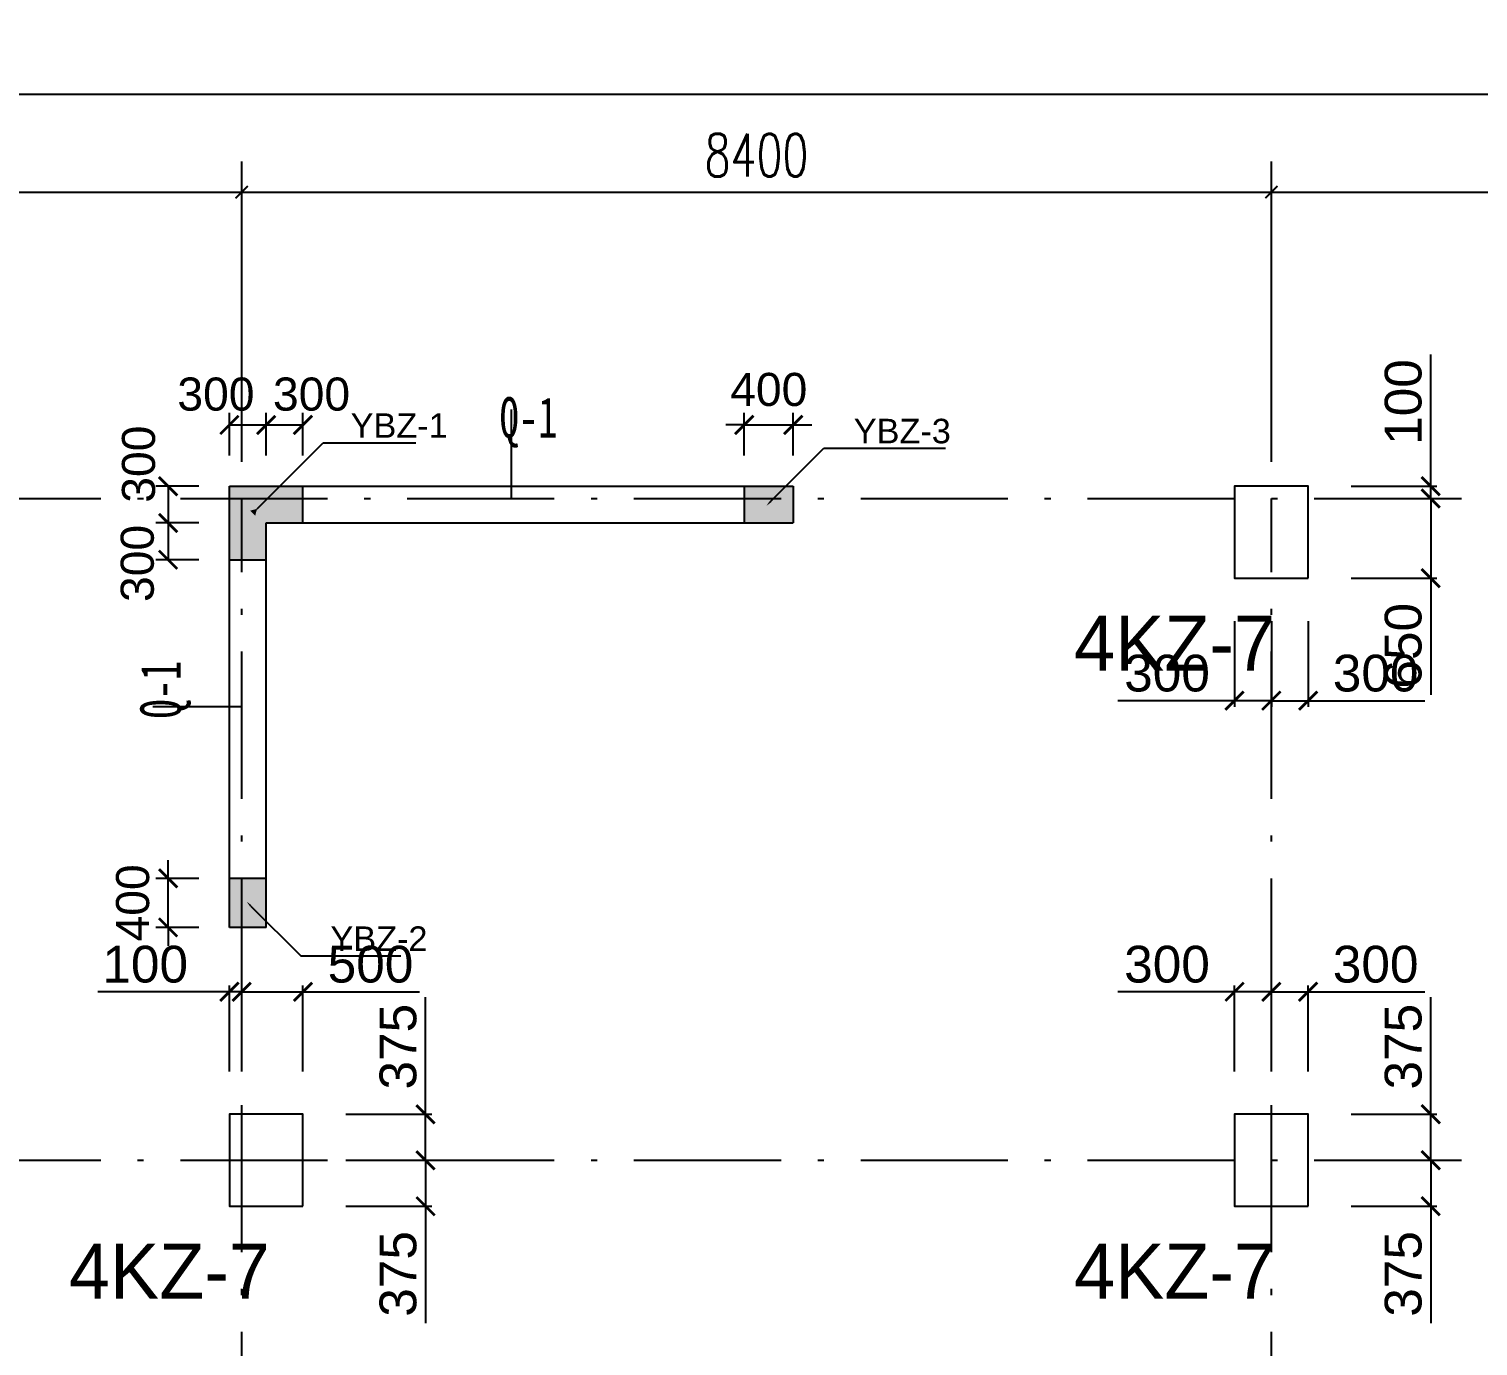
# Model space of a CAD drawing. Header units: millimetres. Extents: x -3831 to 465700, y 39900 to 106100.
# Drawn here: x 209865 to 221686, y 94384 to 105131 of the extents above; entities that cross this region are included whole.
import ezdxf
from ezdxf import colors
from ezdxf.entities.mleader import LeaderData, LeaderLine
from ezdxf.math import Vec2, Vec3

# ---------------------------------------------------------------- set-up
doc = ezdxf.new("R2010")
doc.units = ezdxf.units.MM
doc.linetypes.add('线型2', pattern=[1850, 1200, -300, 50, -300])
for name, color, linetype in [('AXIS', 3, 'Continuous'), ('BZ-name', 160, 'Continuous'), ('column_dim', 90, 'Continuous'), ('DOTE', 10, '线型2'), ('WALL-Beam', 80, 'Continuous'), ('wall_dim', 60, 'Continuous'), ('WALL_INFO', 130, 'Continuous')]:
    doc.layers.add(name, color=color, linetype=linetype)
for name, color, linetype, lineweight in [('S_Cl', 2, 'Continuous', 25), ('S_ColumFocus', 2, 'Continuous', 9), ('S_ConcWall', 3, 'Continuous', 25)]:
    doc.layers.add(name, color=color, linetype=linetype, lineweight=lineweight)
doc.styles.add('_TCH_DIM_T3', font='SIMPLEX', dxfattribs={"width": 0.705882, "bigfont": 'GBCBIG'})
doc.styles.get("Standard").update_dxf_attribs({"font": 'arial.ttf'})
doc.styles.add('xxxx', font='RIF.ttf')
doc.styles.add('宋体', font='')
doc.styles.get('宋体').set_extended_font_data('宋体')
doc.dimstyles.new('_TCH_ARCH&&100', dxfattribs={"dimtxt": 297.5, "dimasz": 100, "dimexe": 250, "dimexo": 300, "dimgap": 126.25, "dimtad": 1, "dimdec": 0, "dimzin": 0, "dimdsep": 46, "dimtxsty": '_TCH_DIM_T3', "dimblk": 'ARCHTICK', "dimcen": 0.09, "dimclrt": 7, "dimazin": 2, "dimtfac": 1, "dimtdec": 0, "dimtix": 1, "dimtmove": 2, "dimatfit": 3, "dimfxl": 100, "dimtolj": 1, "dimtzin": 0, "dimarcsym": 0})
doc.dimstyles.new('ISO-25', dxfattribs={"dimtxt": 2.5, "dimasz": 2.5, "dimexe": 1.25, "dimexo": 0.625, "dimtad": 1, "dimtxsty": 'Standard', "dimcen": 2.5, "dimadec": 0, "dimazin": 0, "dimtfac": 1, "dimtmove": 0, "dimatfit": 3, "dimfxl": 1, "dimarcsym": 0})

# ---------------------------------------------------------------- blocks, each defined once
blk = doc.blocks.new('_DatumFilled')
at = {"color": 0, "linetype": 'ByBlock'}
blk.add_solid([(0, 0.58), (-1, 0), (0, -0.58)], dxfattribs=at)
blk = doc.blocks.new('_ArchTick')
at = {"color": 0, "linetype": 'ByBlock', "const_width": 0.15}
blk.add_lwpolyline([(-0.5, -0.5), (0.5, 0.5)], dxfattribs=at)
blk = doc.blocks.new('*D1198')
at = {"layer": 'column_dim', "color": 0, "lineweight": -2, "transparency": 16777216}
for p, q in [((220650, 101300), (221350, 101300)), ((221300, 101300), (221300, 100650)), ((220650, 100650), (221350, 100650)), ((221300, 100650), (221300, 99697))]:
    blk.add_line(p, q, dxfattribs=at)
at = {"layer": 'Defpoints', "color": 0, "transparency": 16777216}
for p in [(220300, 101300), (221300, 101300), (220300, 100650)]:
    blk.add_point(p, dxfattribs=at)
at = {"layer": 'column_dim', "color": 0, "lineweight": -2, "transparency": 16777216, "xscale": 150, "yscale": 150, "zscale": 150}
for p, rotation in [((221300, 101300), 90), ((221300, 100650), 270)]:
    blk.add_blockref('_ArchTick', p, dxfattribs=dict(at, rotation=rotation))
at = {"layer": 'column_dim', "color": 7, "transparency": 16777216, "insert": (221077, 100098), "char_height": 300, "attachment_point": 5, "rotation": 90}
blk.add_mtext('650', dxfattribs=at)
blk = doc.blocks.new('*D1199')
at = {"layer": 'column_dim', "color": 0, "lineweight": -2, "transparency": 16777216}
for p, q in [((221300, 101400), (221300, 102474)), ((220650, 101400), (221350, 101400)), ((221300, 101300), (221300, 101400)), ((220650, 101300), (221350, 101300)), ((221300, 101300), (221300, 101150))]:
    blk.add_line(p, q, dxfattribs=at)
at = {"layer": 'Defpoints', "color": 0, "transparency": 16777216}
for p in [(220300, 101400), (220300, 101300), (221300, 101300)]:
    blk.add_point(p, dxfattribs=at)
at = {"layer": 'column_dim', "color": 0, "lineweight": -2, "transparency": 16777216, "xscale": 150, "yscale": 150, "zscale": 150}
for p, rotation in [((221300, 101400), 270), ((221300, 101300), 90)]:
    blk.add_blockref('_ArchTick', p, dxfattribs=dict(at, rotation=rotation))
at = {"layer": 'column_dim', "color": 7, "transparency": 16777216, "insert": (221077, 102087), "char_height": 300, "attachment_point": 5, "rotation": 90}
blk.add_mtext('100', dxfattribs=at)
blk = doc.blocks.new('*D1200')
at = {"layer": 'column_dim', "color": 0, "lineweight": -2, "transparency": 16777216}
for p, q in [((219700, 100300), (219700, 99600)), ((220000, 100300), (220000, 99600)), ((219700, 99650), (218748, 99650)), ((220000, 99650), (219700, 99650))]:
    blk.add_line(p, q, dxfattribs=at)
at = {"layer": 'Defpoints', "color": 0, "transparency": 16777216}
for p in [(219700, 100650), (220000, 100650), (220000, 99650)]:
    blk.add_point(p, dxfattribs=at)
at = {"layer": 'column_dim', "color": 0, "lineweight": -2, "transparency": 16777216, "xscale": 150, "yscale": 150, "zscale": 150, "rotation": 180}
blk.add_blockref('_ArchTick', (219700, 99650), dxfattribs=at)
at = {"layer": 'column_dim', "color": 0, "lineweight": -2, "transparency": 16777216, "xscale": 150, "yscale": 150, "zscale": 150}
blk.add_blockref('_ArchTick', (220000, 99650), dxfattribs=at)
at = {"layer": 'column_dim', "color": 7, "transparency": 16777216, "insert": (219149, 99873), "char_height": 300, "attachment_point": 5}
blk.add_mtext('300', dxfattribs=at)
blk = doc.blocks.new('*D1201')
at = {"layer": 'column_dim', "color": 0, "lineweight": -2, "transparency": 16777216}
for p, q in [((220000, 100300), (220000, 99600)), ((220300, 100300), (220300, 99600)), ((220000, 99650), (220300, 99650)), ((220300, 99650), (221252, 99650))]:
    blk.add_line(p, q, dxfattribs=at)
at = {"layer": 'Defpoints', "color": 0, "transparency": 16777216}
for p in [(220000, 100650), (220300, 100650), (220000, 99650)]:
    blk.add_point(p, dxfattribs=at)
at = {"layer": 'column_dim', "color": 0, "lineweight": -2, "transparency": 16777216, "xscale": 150, "yscale": 150, "zscale": 150, "rotation": 180}
blk.add_blockref('_ArchTick', (220000, 99650), dxfattribs=at)
at = {"layer": 'column_dim', "color": 0, "lineweight": -2, "transparency": 16777216, "xscale": 150, "yscale": 150, "zscale": 150}
blk.add_blockref('_ArchTick', (220300, 99650), dxfattribs=at)
at = {"layer": 'column_dim', "color": 7, "transparency": 16777216, "insert": (220851, 99873), "char_height": 300, "attachment_point": 5}
blk.add_mtext('300', dxfattribs=at)
blk = doc.blocks.new('*D1202')
at = {"layer": 'column_dim', "color": 0, "lineweight": -2, "transparency": 16777216}
for p, q in [((220650, 95900), (221350, 95900)), ((221300, 95900), (221300, 95525)), ((220650, 95525), (221350, 95525)), ((221300, 95525), (221300, 94570))]:
    blk.add_line(p, q, dxfattribs=at)
at = {"layer": 'Defpoints', "color": 0, "transparency": 16777216}
for p in [(220300, 95900), (221300, 95900), (220300, 95525)]:
    blk.add_point(p, dxfattribs=at)
at = {"layer": 'column_dim', "color": 0, "lineweight": -2, "transparency": 16777216, "xscale": 150, "yscale": 150, "zscale": 150}
for p, rotation in [((221300, 95900), 90), ((221300, 95525), 270)]:
    blk.add_blockref('_ArchTick', p, dxfattribs=dict(at, rotation=rotation))
at = {"layer": 'column_dim', "color": 7, "transparency": 16777216, "insert": (221077, 94973), "char_height": 300, "attachment_point": 5, "rotation": 90}
blk.add_mtext('375', dxfattribs=at)
blk = doc.blocks.new('*D1203')
at = {"layer": 'column_dim', "color": 0, "lineweight": -2, "transparency": 16777216}
for p, q in [((221300, 96275), (221300, 97230)), ((220650, 96275), (221350, 96275)), ((221300, 95900), (221300, 96275)), ((220650, 95900), (221350, 95900))]:
    blk.add_line(p, q, dxfattribs=at)
at = {"layer": 'Defpoints', "color": 0, "transparency": 16777216}
for p in [(220300, 96275), (220300, 95900), (221300, 95900)]:
    blk.add_point(p, dxfattribs=at)
at = {"layer": 'column_dim', "color": 0, "lineweight": -2, "transparency": 16777216, "xscale": 150, "yscale": 150, "zscale": 150}
for p, rotation in [((221300, 96275), 90), ((221300, 95900), 270)]:
    blk.add_blockref('_ArchTick', p, dxfattribs=dict(at, rotation=rotation))
at = {"layer": 'column_dim', "color": 7, "transparency": 16777216, "insert": (221077, 96827), "char_height": 300, "attachment_point": 5, "rotation": 90}
blk.add_mtext('375', dxfattribs=at)
blk = doc.blocks.new('*D1204')
at = {"layer": 'column_dim', "color": 0, "lineweight": -2, "transparency": 16777216}
for p, q in [((220000, 96625), (220000, 97325)), ((220300, 96625), (220300, 97325)), ((220000, 97275), (220300, 97275)), ((220300, 97275), (221252, 97275))]:
    blk.add_line(p, q, dxfattribs=at)
at = {"layer": 'Defpoints', "color": 0, "transparency": 16777216}
for p in [(220000, 97275), (220000, 96275), (220300, 96275)]:
    blk.add_point(p, dxfattribs=at)
at = {"layer": 'column_dim', "color": 0, "lineweight": -2, "transparency": 16777216, "xscale": 150, "yscale": 150, "zscale": 150, "rotation": 180}
blk.add_blockref('_ArchTick', (220000, 97275), dxfattribs=at)
at = {"layer": 'column_dim', "color": 0, "lineweight": -2, "transparency": 16777216, "xscale": 150, "yscale": 150, "zscale": 150}
blk.add_blockref('_ArchTick', (220300, 97275), dxfattribs=at)
at = {"layer": 'column_dim', "color": 7, "transparency": 16777216, "insert": (220851, 97498), "char_height": 300, "attachment_point": 5}
blk.add_mtext('300', dxfattribs=at)
blk = doc.blocks.new('*D1205')
at = {"layer": 'column_dim', "color": 0, "lineweight": -2, "transparency": 16777216}
for p, q in [((219700, 96625), (219700, 97325)), ((220000, 96625), (220000, 97325)), ((219700, 97275), (218748, 97275)), ((220000, 97275), (219700, 97275))]:
    blk.add_line(p, q, dxfattribs=at)
at = {"layer": 'Defpoints', "color": 0, "transparency": 16777216}
for p in [(220000, 97275), (219700, 96275), (220000, 96275)]:
    blk.add_point(p, dxfattribs=at)
at = {"layer": 'column_dim', "color": 0, "lineweight": -2, "transparency": 16777216, "xscale": 150, "yscale": 150, "zscale": 150, "rotation": 180}
blk.add_blockref('_ArchTick', (219700, 97275), dxfattribs=at)
at = {"layer": 'column_dim', "color": 0, "lineweight": -2, "transparency": 16777216, "xscale": 150, "yscale": 150, "zscale": 150}
blk.add_blockref('_ArchTick', (220000, 97275), dxfattribs=at)
at = {"layer": 'column_dim', "color": 7, "transparency": 16777216, "insert": (219149, 97498), "char_height": 300, "attachment_point": 5}
blk.add_mtext('300', dxfattribs=at)
blk = doc.blocks.new('*D1230')
at = {"layer": 'column_dim', "color": 0, "lineweight": -2, "transparency": 16777216}
for p, q in [((212450, 95900), (213150, 95900)), ((213100, 95900), (213100, 95525)), ((212450, 95525), (213150, 95525)), ((213100, 95525), (213100, 94570))]:
    blk.add_line(p, q, dxfattribs=at)
at = {"layer": 'Defpoints', "color": 0, "transparency": 16777216}
for p in [(212100, 95900), (213100, 95900), (212100, 95525)]:
    blk.add_point(p, dxfattribs=at)
at = {"layer": 'column_dim', "color": 0, "lineweight": -2, "transparency": 16777216, "xscale": 150, "yscale": 150, "zscale": 150}
for p, rotation in [((213100, 95900), 90), ((213100, 95525), 270)]:
    blk.add_blockref('_ArchTick', p, dxfattribs=dict(at, rotation=rotation))
at = {"layer": 'column_dim', "color": 7, "transparency": 16777216, "insert": (212877, 94973), "char_height": 300, "attachment_point": 5, "rotation": 90}
blk.add_mtext('375', dxfattribs=at)
blk = doc.blocks.new('*D1231')
at = {"layer": 'column_dim', "color": 0, "lineweight": -2, "transparency": 16777216}
for p, q in [((213100, 96275), (213100, 97230)), ((212450, 96275), (213150, 96275)), ((213100, 95900), (213100, 96275)), ((212450, 95900), (213150, 95900))]:
    blk.add_line(p, q, dxfattribs=at)
at = {"layer": 'Defpoints', "color": 0, "transparency": 16777216}
for p in [(212100, 96275), (212100, 95900), (213100, 95900)]:
    blk.add_point(p, dxfattribs=at)
at = {"layer": 'column_dim', "color": 0, "lineweight": -2, "transparency": 16777216, "xscale": 150, "yscale": 150, "zscale": 150}
for p, rotation in [((213100, 96275), 90), ((213100, 95900), 270)]:
    blk.add_blockref('_ArchTick', p, dxfattribs=dict(at, rotation=rotation))
at = {"layer": 'column_dim', "color": 7, "transparency": 16777216, "insert": (212877, 96827), "char_height": 300, "attachment_point": 5, "rotation": 90}
blk.add_mtext('375', dxfattribs=at)
blk = doc.blocks.new('*D1232')
at = {"layer": 'column_dim', "color": 0, "lineweight": -2, "transparency": 16777216}
for p, q in [((211600, 96625), (211600, 97325)), ((212100, 96625), (212100, 97325)), ((211600, 97275), (212100, 97275)), ((212100, 97275), (213052, 97275))]:
    blk.add_line(p, q, dxfattribs=at)
at = {"layer": 'Defpoints', "color": 0, "transparency": 16777216}
for p in [(211600, 97275), (211600, 96275), (212100, 96275)]:
    blk.add_point(p, dxfattribs=at)
at = {"layer": 'column_dim', "color": 0, "lineweight": -2, "transparency": 16777216, "xscale": 150, "yscale": 150, "zscale": 150, "rotation": 180}
blk.add_blockref('_ArchTick', (211600, 97275), dxfattribs=at)
at = {"layer": 'column_dim', "color": 0, "lineweight": -2, "transparency": 16777216, "xscale": 150, "yscale": 150, "zscale": 150}
blk.add_blockref('_ArchTick', (212100, 97275), dxfattribs=at)
at = {"layer": 'column_dim', "color": 7, "transparency": 16777216, "insert": (212651, 97498), "char_height": 300, "attachment_point": 5}
blk.add_mtext('500', dxfattribs=at)
blk = doc.blocks.new('*D1233')
at = {"layer": 'column_dim', "color": 0, "lineweight": -2, "transparency": 16777216}
for p, q in [((211500, 96625), (211500, 97325)), ((211600, 96625), (211600, 97325)), ((211500, 97275), (210426, 97275)), ((211600, 97275), (211500, 97275)), ((211600, 97275), (211750, 97275))]:
    blk.add_line(p, q, dxfattribs=at)
at = {"layer": 'Defpoints', "color": 0, "transparency": 16777216}
for p in [(211600, 97275), (211500, 96275), (211600, 96275)]:
    blk.add_point(p, dxfattribs=at)
at = {"layer": 'column_dim', "color": 0, "lineweight": -2, "transparency": 16777216, "xscale": 150, "yscale": 150, "zscale": 150}
blk.add_blockref('_ArchTick', (211500, 97275), dxfattribs=at)
at = {"layer": 'column_dim', "color": 0, "lineweight": -2, "transparency": 16777216, "xscale": 150, "yscale": 150, "zscale": 150, "rotation": 180}
blk.add_blockref('_ArchTick', (211600, 97275), dxfattribs=at)
at = {"layer": 'column_dim', "color": 7, "transparency": 16777216, "insert": (210813, 97498), "char_height": 300, "attachment_point": 5}
blk.add_mtext('100', dxfattribs=at)
blk = doc.blocks.new('*D2395')
at = {"layer": 'AXIS', "color": 0, "lineweight": -2, "transparency": 16777216}
for p, q in [((200000, 101600), (200000, 104850)), ((272500, 101600), (272500, 104850)), ((200000, 104600), (272500, 104600))]:
    blk.add_line(p, q, dxfattribs=at)
at = {"layer": 'Defpoints', "color": 0, "transparency": 16777216}
for p in [(272500, 104600), (200000, 101300), (272500, 101300)]:
    blk.add_point(p, dxfattribs=at)
at = {"layer": 'AXIS', "color": 0, "lineweight": -2, "transparency": 16777216, "xscale": 100, "yscale": 100, "zscale": 100, "rotation": 180}
blk.add_blockref('_ArchTick', (200000, 104600), dxfattribs=at)
at = {"layer": 'AXIS', "color": 0, "lineweight": -2, "transparency": 16777216, "xscale": 100, "yscale": 100, "zscale": 100}
blk.add_blockref('_ArchTick', (272500, 104600), dxfattribs=at)
at = {"layer": 'AXIS', "color": 7, "transparency": 16777216, "insert": (236250, 104901.25), "char_height": 350, "attachment_point": 5, "style": '_TCH_DIM_T3'}
blk.add_mtext('\\A1;72500', dxfattribs=at)
blk = doc.blocks.new('*D2397')
at = {"layer": 'AXIS', "color": 0, "lineweight": -2, "transparency": 16777216}
for p, q in [((205800, 101600), (205800, 104050)), ((211600, 101600), (211600, 104050)), ((205800, 103800), (211600, 103800))]:
    blk.add_line(p, q, dxfattribs=at)
at = {"layer": 'Defpoints', "color": 0, "transparency": 16777216}
for p in [(211600, 103800), (205800, 101300), (211600, 101300)]:
    blk.add_point(p, dxfattribs=at)
at = {"layer": 'AXIS', "color": 0, "lineweight": -2, "transparency": 16777216, "xscale": 100, "yscale": 100, "zscale": 100, "rotation": 180}
blk.add_blockref('_ArchTick', (205800, 103800), dxfattribs=at)
at = {"layer": 'AXIS', "color": 0, "lineweight": -2, "transparency": 16777216, "xscale": 100, "yscale": 100, "zscale": 100}
blk.add_blockref('_ArchTick', (211600, 103800), dxfattribs=at)
at = {"layer": 'AXIS', "color": 7, "transparency": 16777216, "insert": (208700, 104101.25), "char_height": 350, "attachment_point": 5, "style": '_TCH_DIM_T3'}
blk.add_mtext('\\A1;5800', dxfattribs=at)
blk = doc.blocks.new('*D2398')
at = {"layer": 'AXIS', "color": 0, "lineweight": -2, "transparency": 16777216}
for p, q in [((211600, 101600), (211600, 104050)), ((220000, 101600), (220000, 104050)), ((211600, 103800), (220000, 103800))]:
    blk.add_line(p, q, dxfattribs=at)
at = {"layer": 'Defpoints', "color": 0, "transparency": 16777216}
for p in [(220000, 103800), (211600, 101300), (220000, 101300)]:
    blk.add_point(p, dxfattribs=at)
at = {"layer": 'AXIS', "color": 0, "lineweight": -2, "transparency": 16777216, "xscale": 100, "yscale": 100, "zscale": 100, "rotation": 180}
blk.add_blockref('_ArchTick', (211600, 103800), dxfattribs=at)
at = {"layer": 'AXIS', "color": 0, "lineweight": -2, "transparency": 16777216, "xscale": 100, "yscale": 100, "zscale": 100}
blk.add_blockref('_ArchTick', (220000, 103800), dxfattribs=at)
at = {"layer": 'AXIS', "color": 7, "transparency": 16777216, "insert": (215800, 104101.25), "char_height": 350, "attachment_point": 5, "style": '_TCH_DIM_T3'}
blk.add_mtext('\\A1;8400', dxfattribs=at)
blk = doc.blocks.new('*D2399')
at = {"layer": 'AXIS', "color": 0, "lineweight": -2, "transparency": 16777216}
for p, q in [((220000, 101600), (220000, 104050)), ((228400, 101600), (228400, 104050)), ((220000, 103800), (228400, 103800))]:
    blk.add_line(p, q, dxfattribs=at)
at = {"layer": 'Defpoints', "color": 0, "transparency": 16777216}
for p in [(228400, 103800), (220000, 101300), (228400, 101300)]:
    blk.add_point(p, dxfattribs=at)
at = {"layer": 'AXIS', "color": 0, "lineweight": -2, "transparency": 16777216, "xscale": 100, "yscale": 100, "zscale": 100, "rotation": 180}
blk.add_blockref('_ArchTick', (220000, 103800), dxfattribs=at)
at = {"layer": 'AXIS', "color": 0, "lineweight": -2, "transparency": 16777216, "xscale": 100, "yscale": 100, "zscale": 100}
blk.add_blockref('_ArchTick', (228400, 103800), dxfattribs=at)
at = {"layer": 'AXIS', "color": 7, "transparency": 16777216, "insert": (224200, 104101.25), "char_height": 350, "attachment_point": 5, "style": '_TCH_DIM_T3'}
blk.add_mtext('\\A1;8400', dxfattribs=at)
blk = doc.blocks.new('*D2789')
at = {"layer": 'Defpoints', "color": 0, "transparency": 16777216}
for p in [(211800, 101900), (211500, 101400), (211800, 101400)]:
    blk.add_point(p, dxfattribs=at)
at = {"layer": 'wall_dim', "color": 0, "lineweight": -2, "transparency": 16777216}
for p, q in [((211500, 101650), (211500, 101999)), ((211500, 101900), (211800, 101900)), ((211800, 101650), (211800, 101999))]:
    blk.add_line(p, q, dxfattribs=at)
at = {"layer": 'wall_dim', "color": 0, "lineweight": -2, "transparency": 16777216, "xscale": 150, "yscale": 150, "zscale": 150, "rotation": 180}
blk.add_blockref('_ArchTick', (211500, 101900), dxfattribs=at)
at = {"layer": 'wall_dim', "color": 0, "lineweight": -2, "transparency": 16777216, "xscale": 150, "yscale": 150, "zscale": 150}
blk.add_blockref('_ArchTick', (211800, 101900), dxfattribs=at)
at = {"layer": 'wall_dim', "color": 7, "transparency": 16777216, "insert": (211390, 102150), "char_height": 270, "attachment_point": 5}
blk.add_mtext('300', dxfattribs=at)
blk = doc.blocks.new('*D2790')
at = {"layer": 'Defpoints', "color": 0, "transparency": 16777216}
for p in [(212100, 101900), (211800, 101400), (212100, 101400)]:
    blk.add_point(p, dxfattribs=at)
at = {"layer": 'wall_dim', "color": 0, "lineweight": -2, "transparency": 16777216}
for p, q in [((211800, 101650), (211800, 101999)), ((211800, 101900), (212100, 101900)), ((212100, 101650), (212100, 101999))]:
    blk.add_line(p, q, dxfattribs=at)
at = {"layer": 'wall_dim', "color": 0, "lineweight": -2, "transparency": 16777216, "xscale": 150, "yscale": 150, "zscale": 150, "rotation": 180}
blk.add_blockref('_ArchTick', (211800, 101900), dxfattribs=at)
at = {"layer": 'wall_dim', "color": 0, "lineweight": -2, "transparency": 16777216, "xscale": 150, "yscale": 150, "zscale": 150}
blk.add_blockref('_ArchTick', (212100, 101900), dxfattribs=at)
at = {"layer": 'wall_dim', "color": 7, "transparency": 16777216, "insert": (212170, 102150), "char_height": 270, "attachment_point": 5}
blk.add_mtext('300', dxfattribs=at)
blk = doc.blocks.new('*D2791')
at = {"layer": 'Defpoints', "color": 0, "transparency": 16777216}
for p in [(211500, 101400), (211000, 101100), (211500, 101100)]:
    blk.add_point(p, dxfattribs=at)
at = {"layer": 'wall_dim', "color": 0, "lineweight": -2, "transparency": 16777216}
for p, q in [((211250, 101400), (210901, 101400)), ((211000, 101400), (211000, 101100)), ((211250, 101100), (210901, 101100))]:
    blk.add_line(p, q, dxfattribs=at)
at = {"layer": 'wall_dim', "color": 0, "lineweight": -2, "transparency": 16777216, "xscale": 150, "yscale": 150, "zscale": 150}
for p, rotation in [((211000, 101400), 90), ((211000, 101100), 270)]:
    blk.add_blockref('_ArchTick', p, dxfattribs=dict(at, rotation=rotation))
at = {"layer": 'wall_dim', "color": 7, "transparency": 16777216, "insert": (210760, 101580), "char_height": 270, "attachment_point": 5, "rotation": 90}
blk.add_mtext('300', dxfattribs=at)
blk = doc.blocks.new('*D2792')
at = {"layer": 'Defpoints', "color": 0, "transparency": 16777216}
for p in [(211500, 101100), (211000, 100800), (211500, 100800)]:
    blk.add_point(p, dxfattribs=at)
at = {"layer": 'wall_dim', "color": 0, "lineweight": -2, "transparency": 16777216}
for p, q in [((211250, 101100), (210901, 101100)), ((211000, 101100), (211000, 100800)), ((211250, 100800), (210901, 100800))]:
    blk.add_line(p, q, dxfattribs=at)
at = {"layer": 'wall_dim', "color": 0, "lineweight": -2, "transparency": 16777216, "xscale": 150, "yscale": 150, "zscale": 150}
for p, rotation in [((211000, 101100), 90), ((211000, 100800), 270)]:
    blk.add_blockref('_ArchTick', p, dxfattribs=dict(at, rotation=rotation))
at = {"layer": 'wall_dim', "color": 7, "transparency": 16777216, "insert": (210750, 100770), "char_height": 270, "attachment_point": 5, "rotation": 90}
blk.add_mtext('300', dxfattribs=at)
blk = doc.blocks.new('*D2793')
at = {"layer": 'Defpoints', "color": 0, "transparency": 16777216}
for p in [(211000, 98200), (211500, 98200), (211500, 97800)]:
    blk.add_point(p, dxfattribs=at)
at = {"layer": 'wall_dim', "color": 0, "lineweight": -2, "transparency": 16777216}
for p, q in [((211000, 98200), (211000, 98350)), ((211250, 98200), (210901, 98200)), ((211000, 97800), (211000, 98200)), ((211250, 97800), (210901, 97800)), ((211000, 97800), (211000, 97650))]:
    blk.add_line(p, q, dxfattribs=at)
at = {"layer": 'wall_dim', "color": 0, "lineweight": -2, "transparency": 16777216, "xscale": 150, "yscale": 150, "zscale": 150}
for p, rotation in [((211000, 98200), 270), ((211000, 97800), 90)]:
    blk.add_blockref('_ArchTick', p, dxfattribs=dict(at, rotation=rotation))
at = {"layer": 'wall_dim', "color": 7, "transparency": 16777216, "insert": (210712, 98000), "char_height": 270, "attachment_point": 5, "rotation": 90}
blk.add_mtext('400', dxfattribs=at)
blk = doc.blocks.new('*D2794')
at = {"layer": 'Defpoints', "color": 0, "transparency": 16777216}
for p in [(216100, 101900), (215700, 101400), (216100, 101400)]:
    blk.add_point(p, dxfattribs=at)
at = {"layer": 'wall_dim', "color": 0, "lineweight": -2, "transparency": 16777216}
for p, q in [((215700, 101900), (215550, 101900)), ((215700, 101650), (215700, 101999)), ((215700, 101900), (216100, 101900)), ((216100, 101650), (216100, 101999)), ((216100, 101900), (216250, 101900))]:
    blk.add_line(p, q, dxfattribs=at)
at = {"layer": 'wall_dim', "color": 0, "lineweight": -2, "transparency": 16777216, "xscale": 150, "yscale": 150, "zscale": 150}
blk.add_blockref('_ArchTick', (215700, 101900), dxfattribs=at)
at = {"layer": 'wall_dim', "color": 0, "lineweight": -2, "transparency": 16777216, "xscale": 150, "yscale": 150, "zscale": 150, "rotation": 180}
blk.add_blockref('_ArchTick', (216100, 101900), dxfattribs=at)
at = {"layer": 'wall_dim', "color": 7, "transparency": 16777216, "insert": (215900, 102188), "char_height": 270, "attachment_point": 5}
blk.add_mtext('400', dxfattribs=at)
blk = doc.blocks.new('*D3207')
at = {"layer": 'Defpoints', "color": 0, "transparency": 16777216}
for p in [(211800, 101900), (211500, 101400), (211800, 101400)]:
    blk.add_point(p, dxfattribs=at)
at = {"layer": 'wall_dim', "color": 0, "lineweight": -2, "transparency": 16777216}
for p, q in [((211500, 101650), (211500, 101999)), ((211500, 101900), (211800, 101900)), ((211800, 101650), (211800, 101999))]:
    blk.add_line(p, q, dxfattribs=at)
at = {"layer": 'wall_dim', "color": 0, "lineweight": -2, "transparency": 16777216, "xscale": 150, "yscale": 150, "zscale": 150, "rotation": 180}
blk.add_blockref('_ArchTick', (211500, 101900), dxfattribs=at)
at = {"layer": 'wall_dim', "color": 0, "lineweight": -2, "transparency": 16777216, "xscale": 150, "yscale": 150, "zscale": 150}
blk.add_blockref('_ArchTick', (211800, 101900), dxfattribs=at)
at = {"layer": 'wall_dim', "color": 7, "transparency": 16777216, "insert": (211390, 102150), "char_height": 270, "attachment_point": 5}
blk.add_mtext('300', dxfattribs=at)
blk = doc.blocks.new('*D3208')
at = {"layer": 'Defpoints', "color": 0, "transparency": 16777216}
for p in [(212100, 101900), (211800, 101400), (212100, 101400)]:
    blk.add_point(p, dxfattribs=at)
at = {"layer": 'wall_dim', "color": 0, "lineweight": -2, "transparency": 16777216}
for p, q in [((211800, 101650), (211800, 101999)), ((211800, 101900), (212100, 101900)), ((212100, 101650), (212100, 101999))]:
    blk.add_line(p, q, dxfattribs=at)
at = {"layer": 'wall_dim', "color": 0, "lineweight": -2, "transparency": 16777216, "xscale": 150, "yscale": 150, "zscale": 150, "rotation": 180}
blk.add_blockref('_ArchTick', (211800, 101900), dxfattribs=at)
at = {"layer": 'wall_dim', "color": 0, "lineweight": -2, "transparency": 16777216, "xscale": 150, "yscale": 150, "zscale": 150}
blk.add_blockref('_ArchTick', (212100, 101900), dxfattribs=at)
at = {"layer": 'wall_dim', "color": 7, "transparency": 16777216, "insert": (212170, 102150), "char_height": 270, "attachment_point": 5}
blk.add_mtext('300', dxfattribs=at)
blk = doc.blocks.new('*D3209')
at = {"layer": 'Defpoints', "color": 0, "transparency": 16777216}
for p in [(211500, 101400), (211000, 101100), (211500, 101100)]:
    blk.add_point(p, dxfattribs=at)
at = {"layer": 'wall_dim', "color": 0, "lineweight": -2, "transparency": 16777216}
for p, q in [((211250, 101400), (210901, 101400)), ((211000, 101400), (211000, 101100)), ((211250, 101100), (210901, 101100))]:
    blk.add_line(p, q, dxfattribs=at)
at = {"layer": 'wall_dim', "color": 0, "lineweight": -2, "transparency": 16777216, "xscale": 150, "yscale": 150, "zscale": 150}
for p, rotation in [((211000, 101400), 90), ((211000, 101100), 270)]:
    blk.add_blockref('_ArchTick', p, dxfattribs=dict(at, rotation=rotation))
at = {"layer": 'wall_dim', "color": 7, "transparency": 16777216, "insert": (210760, 101580), "char_height": 270, "attachment_point": 5, "rotation": 90}
blk.add_mtext('300', dxfattribs=at)
blk = doc.blocks.new('*D3210')
at = {"layer": 'Defpoints', "color": 0, "transparency": 16777216}
for p in [(211500, 101100), (211000, 100800), (211500, 100800)]:
    blk.add_point(p, dxfattribs=at)
at = {"layer": 'wall_dim', "color": 0, "lineweight": -2, "transparency": 16777216}
for p, q in [((211250, 101100), (210901, 101100)), ((211000, 101100), (211000, 100800)), ((211250, 100800), (210901, 100800))]:
    blk.add_line(p, q, dxfattribs=at)
at = {"layer": 'wall_dim', "color": 0, "lineweight": -2, "transparency": 16777216, "xscale": 150, "yscale": 150, "zscale": 150}
for p, rotation in [((211000, 101100), 90), ((211000, 100800), 270)]:
    blk.add_blockref('_ArchTick', p, dxfattribs=dict(at, rotation=rotation))
at = {"layer": 'wall_dim', "color": 7, "transparency": 16777216, "insert": (210750, 100770), "char_height": 270, "attachment_point": 5, "rotation": 90}
blk.add_mtext('300', dxfattribs=at)
blk = doc.blocks.new('*D3211')
at = {"layer": 'Defpoints', "color": 0, "transparency": 16777216}
for p in [(211000, 98200), (211500, 98200), (211500, 97800)]:
    blk.add_point(p, dxfattribs=at)
at = {"layer": 'wall_dim', "color": 0, "lineweight": -2, "transparency": 16777216}
for p, q in [((211000, 98200), (211000, 98350)), ((211250, 98200), (210901, 98200)), ((211000, 97800), (211000, 98200)), ((211250, 97800), (210901, 97800)), ((211000, 97800), (211000, 97650))]:
    blk.add_line(p, q, dxfattribs=at)
at = {"layer": 'wall_dim', "color": 0, "lineweight": -2, "transparency": 16777216, "xscale": 150, "yscale": 150, "zscale": 150}
for p, rotation in [((211000, 98200), 270), ((211000, 97800), 90)]:
    blk.add_blockref('_ArchTick', p, dxfattribs=dict(at, rotation=rotation))
at = {"layer": 'wall_dim', "color": 7, "transparency": 16777216, "insert": (210712, 98000), "char_height": 270, "attachment_point": 5, "rotation": 90}
blk.add_mtext('400', dxfattribs=at)
blk = doc.blocks.new('*D3212')
at = {"layer": 'Defpoints', "color": 0, "transparency": 16777216}
for p in [(216100, 101900), (215700, 101400), (216100, 101400)]:
    blk.add_point(p, dxfattribs=at)
at = {"layer": 'wall_dim', "color": 0, "lineweight": -2, "transparency": 16777216}
for p, q in [((215700, 101900), (215550, 101900)), ((215700, 101650), (215700, 101999)), ((215700, 101900), (216100, 101900)), ((216100, 101650), (216100, 101999)), ((216100, 101900), (216250, 101900))]:
    blk.add_line(p, q, dxfattribs=at)
at = {"layer": 'wall_dim', "color": 0, "lineweight": -2, "transparency": 16777216, "xscale": 150, "yscale": 150, "zscale": 150}
blk.add_blockref('_ArchTick', (215700, 101900), dxfattribs=at)
at = {"layer": 'wall_dim', "color": 0, "lineweight": -2, "transparency": 16777216, "xscale": 150, "yscale": 150, "zscale": 150, "rotation": 180}
blk.add_blockref('_ArchTick', (216100, 101900), dxfattribs=at)
at = {"layer": 'wall_dim', "color": 7, "transparency": 16777216, "insert": (215900, 102188), "char_height": 270, "attachment_point": 5}
blk.add_mtext('400', dxfattribs=at)

msp = doc.modelspace()

# ---------------------------------------------------------------- hatches: boundary and pattern name
at = {"layer": 'WALL-Beam', "true_color": 0x636466}
h = msp.add_hatch(color=251, dxfattribs=at)
h.dxf.hatch_style = 1
h.paths.add_polyline_path([(211500, 100800), (211800, 100800), (211800, 101100), (212100, 101100), (212100, 101400), (211500, 101400)])
h = msp.add_hatch(color=251, dxfattribs=at)
h.dxf.hatch_style = 1
h.paths.add_polyline_path([(215700, 101400), (215700, 101100), (216100, 101100), (216100, 101400)])
h = msp.add_hatch(color=251, dxfattribs=at)
h.dxf.hatch_style = 1
h.paths.add_polyline_path([(211800, 98200), (211500, 98200), (211500, 97800), (211800, 97800)])

# ---------------------------------------------------------------- linework, layer by layer
at = {"layer": 'DOTE'}
for p, q in [((200000, 101300), (272500, 101300)), ((211600, 60000), (211600, 101300)), ((220000, 60000), (220000, 101300)), ((200000, 95900), (272500, 95900))]:
    msp.add_line(p, q, dxfattribs=at)
at = {"layer": 'S_Cl'}
for points in [[(220300, 100650), (220300, 101400), (219700, 101400), (219700, 100650)], [(212100, 95525), (212100, 96275), (211500, 96275), (211500, 95525)], [(220300, 95525), (220300, 96275), (219700, 96275), (219700, 95525)]]:
    msp.add_lwpolyline(points, close=True, dxfattribs=at)
at = {"layer": 'S_ConcWall'}
for p, q in [((211500, 101400), (216100, 101400)), ((211500, 97800), (211500, 101400)), ((212100, 101100), (212100, 101400)), ((215700, 101400), (215700, 101100)), ((216100, 101400), (216100, 101100)), ((211800, 101100), (216100, 101100)), ((211800, 97800), (211800, 101100)), ((211500, 100800), (211800, 100800)), ((211800, 98200), (211500, 98200)), ((211800, 97800), (211500, 97800))]:
    msp.add_line(p, q, dxfattribs=at)
at = {"layer": 'WALL_INFO'}
for p, q in [((213800, 101300), (213800, 102025)), ((211600, 99600), (210875, 99600))]:
    msp.add_line(p, q, dxfattribs=at)

# ---------------------------------------------------------------- texts
at = {"layer": 'S_ColumFocus', "char_height": 450, "attachment_point": 1, "style": 'xxxx'}
for insert, width in [((218390.98346, 100344.37245), 845.875), ((210190.98346, 95219.37245), 812.375), ((218390.98346, 95219.37245), 845.875)]:
    msp.add_mtext('4KZ-7', dxfattribs=dict(at, insert=insert, width=width))
at = {"layer": 'WALL_INFO', "insert": (213940, 101920), "char_height": 330, "width": 393.75, "attachment_point": 5, "line_spacing_factor": 1.1, "style": '宋体'}
msp.add_mtext('\\pxsm1;{\\W0.7;Q-1}', dxfattribs=at)
at = {"layer": 'WALL_INFO', "insert": (210980, 99740), "char_height": 330, "width": 393.75, "attachment_point": 5, "rotation": 90, "line_spacing_factor": 1.1, "style": '宋体'}
msp.add_mtext('\\pxsm1;{\\W0.7;Q-1}', dxfattribs=at)

# ---------------------------------------------------------------- dimensions: what is measured, and where the dimension line sits
at = {"layer": 'AXIS'}
for p1, p2, distance, picture, middle in [((200000, 101300), (272500, 101300), 3300, '*D2395', (236250, 104901.25)), ((205800, 101300), (211600, 101300), 2500, '*D2397', (208700, 104101.25)), ((211600, 101300), (220000, 101300), 2500, '*D2398', (215800, 104101.25)), ((220000, 101300), (228400, 101300), 2500, '*D2399', (224200, 104101.25))]:
    dim = msp.add_aligned_dim(p1=p1, p2=p2, distance=distance, dimstyle='_TCH_ARCH&&100', override={"dimtxt": 350}, dxfattribs=at)
    dim.commit()
    dim.dimension.update_dxf_attribs({"geometry": picture, "text_midpoint": middle})
at = {"layer": 'column_dim'}
for p1, p2, distance, picture, middle in [((220300, 101400), (220300, 101300), 1000, '*D1199', (221076.8281, 102086.78035)), ((220300, 100650), (220300, 101300), -1000, '*D1198', (221076.8281, 100098.28104)), ((219700, 100650), (220000, 100650), -1000, '*D1200', (219149.20191, 99873.27422)), ((220300, 100650), (220000, 100650), 1000, '*D1201', (220850.79809, 99873.27422)), ((211500, 96275), (211600, 96275), 1000, '*D1233', (210813.21965, 97498.1719)), ((212100, 96275), (211600, 96275), -1000, '*D1232', (212650.90041, 97498.1719)), ((219700, 96275), (220000, 96275), 1000, '*D1205', (219149.20191, 97498.27422)), ((220300, 96275), (220000, 96275), -1000, '*D1204', (220850.79809, 97498.27422)), ((212100, 96275), (212100, 95900), 1000, '*D1231', (212876.72578, 96827.4352)), ((220300, 96275), (220300, 95900), 1000, '*D1203', (221076.72578, 96827.4352)), ((212100, 95525), (212100, 95900), -1000, '*D1230', (212876.72578, 94972.5648)), ((220300, 95525), (220300, 95900), -1000, '*D1202', (221076.72578, 94972.5648))]:
    dim = msp.add_aligned_dim(p1=p1, p2=p2, distance=distance, dimstyle='ISO-25', override={"dimtxt": 300, "dimasz": 150, "dimexe": 50, "dimexo": 350, "dimgap": 70, "dimjust": 1, "dimblk1": 'ArchTick', "dimblk2": 'ArchTick', "dimsah": 1, "dimclrt": 7}, dxfattribs=at)
    dim.commit()
    dim.dimension.update_dxf_attribs({"geometry": picture, "text_midpoint": middle})
at = {"layer": 'wall_dim'}
for base, p1, p2, picture, middle in [((211800, 101900), (211500, 101400), (211800, 101400), '*D2789', (211390, 102150)), ((211800, 101900), (211500, 101400), (211800, 101400), '*D3207', (211390, 102150)), ((212100, 101900), (211800, 101400), (212100, 101400), '*D2790', (212170, 102150)), ((212100, 101900), (211800, 101400), (212100, 101400), '*D3208', (212170, 102150))]:
    dim = msp.add_linear_dim(base=base, p1=p1, p2=p2, dimstyle='ISO-25', override={"dimtxt": 270, "dimasz": 150, "dimexe": 99, "dimexo": 250, "dimgap": 150, "dimblk1": 'ArchTick', "dimblk2": 'ArchTick', "dimsah": 1, "dimclrt": 7, "dimtix": 1, "dimtmove": 2}, dxfattribs=at)
    dim.commit()
    dim.dimension.update_dxf_attribs({"geometry": picture, "text_midpoint": middle, "dimtype": 160})
for picture in ['*D2794', '*D3212']:
    dim = msp.add_linear_dim(base=(216100, 101900), p1=(215700, 101400), p2=(216100, 101400), dimstyle='ISO-25', override={"dimtxt": 270, "dimasz": 150, "dimexe": 99, "dimexo": 250, "dimgap": 150, "dimblk1": 'ArchTick', "dimblk2": 'ArchTick', "dimsah": 1, "dimclrt": 7, "dimtix": 1, "dimtofl": 1, "dimtmove": 2}, dxfattribs=at)
    dim.commit()
    dim.dimension.update_dxf_attribs({"geometry": picture, "text_midpoint": (215900, 102187.85471)})
for base, p1, p2, picture, middle in [((211000, 101100), (211500, 101400), (211500, 101100), '*D2791', (210760, 101580)), ((211000, 101100), (211500, 101400), (211500, 101100), '*D3209', (210760, 101580)), ((211000, 100800), (211500, 101100), (211500, 100800), '*D2792', (210750, 100770)), ((211000, 100800), (211500, 101100), (211500, 100800), '*D3210', (210750, 100770))]:
    dim = msp.add_linear_dim(base=base, p1=p1, p2=p2, angle=90, dimstyle='ISO-25', override={"dimtxt": 270, "dimasz": 150, "dimexe": 99, "dimexo": 250, "dimgap": 150, "dimblk1": 'ArchTick', "dimblk2": 'ArchTick', "dimsah": 1, "dimclrt": 7, "dimtix": 1, "dimtmove": 2}, dxfattribs=at)
    dim.commit()
    dim.dimension.update_dxf_attribs({"geometry": picture, "text_midpoint": middle, "dimtype": 160})
for picture in ['*D2793', '*D3211']:
    dim = msp.add_linear_dim(base=(211000, 98200), p1=(211500, 97800), p2=(211500, 98200), angle=90, dimstyle='ISO-25', override={"dimtxt": 270, "dimasz": 150, "dimexe": 99, "dimexo": 250, "dimgap": 150, "dimblk1": 'ArchTick', "dimblk2": 'ArchTick', "dimsah": 1, "dimclrt": 7, "dimtix": 1, "dimtofl": 1, "dimtmove": 2}, dxfattribs=at)
    dim.commit()
    dim.dimension.update_dxf_attribs({"geometry": picture, "text_midpoint": (210712.14529, 98000)})

# ---------------------------------------------------------------- leaders
at = {"layer": 'BZ-name'}
ml = msp.add_multileader_mtext('Standard', dxfattribs=at)
ml.set_content('YBZ-1', color=256)
ml.set_leader_properties()
ml.set_arrow_properties(name='DATUMFILLED')
ml.build(insert=Vec2(0, 0))
ml.multileader.update_dxf_attribs({"text_left_attachment_type": 6, "text_right_attachment_type": 6, "dogleg_length": 200, "arrow_head_size": 50})
ctx = ml.context
ctx.base_point, ctx.char_height, ctx.arrow_head_size, ctx.landing_gap_size, ctx.plane_origin = Vec3(212465.02174, 101755.02174), 200, 50, 50, Vec3(211690, 101180)
ctx.left_attachment, ctx.right_attachment, ctx.text_align_type = 6, 6, 1
notes = []
notes.append((ctx, [(0, (1, 1, 0), (212265.02174, 101755.02174), (1, 0), 200, [(0, [(211690, 101180)], 0, [])])]))
ctx.mtext.insert, ctx.mtext.width, ctx.mtext.alignment, ctx.mtext.flow_direction = Vec3(212884.87167, 101995.02174), 500, 2, 5
ml = msp.add_multileader_mtext('Standard', dxfattribs=at)
ml.set_content('YBZ-3', color=256)
ml.set_leader_properties()
ml.build(insert=Vec2(0, 0))
ml.multileader.update_dxf_attribs({"text_left_attachment_type": 6, "text_right_attachment_type": 6, "dogleg_length": 200, "arrow_head_size": 50})
ctx = ml.context
ctx.base_point, ctx.char_height, ctx.arrow_head_size, ctx.landing_gap_size, ctx.plane_origin = Vec3(216550.10637, 101710.10637), 200, 50, 50, Vec3(215880, 101240)
ctx.left_attachment, ctx.right_attachment, ctx.text_align_type = 6, 6, 1
notes.append((ctx, [(0, (1, 1, 0), (216350.10637, 101710.10637), (1, 0), 200, [(0, [(215880, 101240)], 0, [])])]))
ctx.mtext.insert, ctx.mtext.alignment, ctx.mtext.flow_direction = Vec3(216989.26053, 101950.10637), 2, 5
ml = msp.add_multileader_mtext('Standard', dxfattribs=at)
ml.set_content('YBZ-2', color=256)
ml.set_leader_properties()
ml.build(insert=Vec2(0, 0))
ml.multileader.update_dxf_attribs({"text_left_attachment_type": 6, "text_right_attachment_type": 6, "dogleg_length": 200, "arrow_head_size": 50})
ctx = ml.context
ctx.base_point, ctx.char_height, ctx.arrow_head_size, ctx.landing_gap_size, ctx.plane_origin = Vec3(212281.81444, 97568.18556), 200, 50, 50, Vec3(211640, 98010)
ctx.left_attachment, ctx.right_attachment, ctx.text_align_type = 6, 6, 1
notes.append((ctx, [(0, (1, 1, 0), (212081.81444, 97568.18556), (1, 0), 200, [(0, [(211640, 98010)], 0, [])])]))
ctx.mtext.insert, ctx.mtext.width, ctx.mtext.alignment, ctx.mtext.flow_direction = Vec3(212719.94541, 97808.18556), 560, 2, 5
for ctx, leaders in notes:
    for number, flags, end, landing, length, lines in leaders:
        leader = LeaderData()
        leader.index, (leader.has_last_leader_line, leader.has_dogleg_vector, leader.attachment_direction) = number, flags
        leader.last_leader_point, leader.dogleg_vector, leader.dogleg_length = Vec3(end), Vec3(landing), length
        for number, points, colour, breaks in lines:
            line = LeaderLine()
            line.index, line.vertices, line.color, line.breaks = number, Vec3.list(points), colors.encode_raw_color(colour), breaks
            leader.lines.append(line)
        ctx.leaders.append(leader)

doc.saveas('drawing.dxf')
